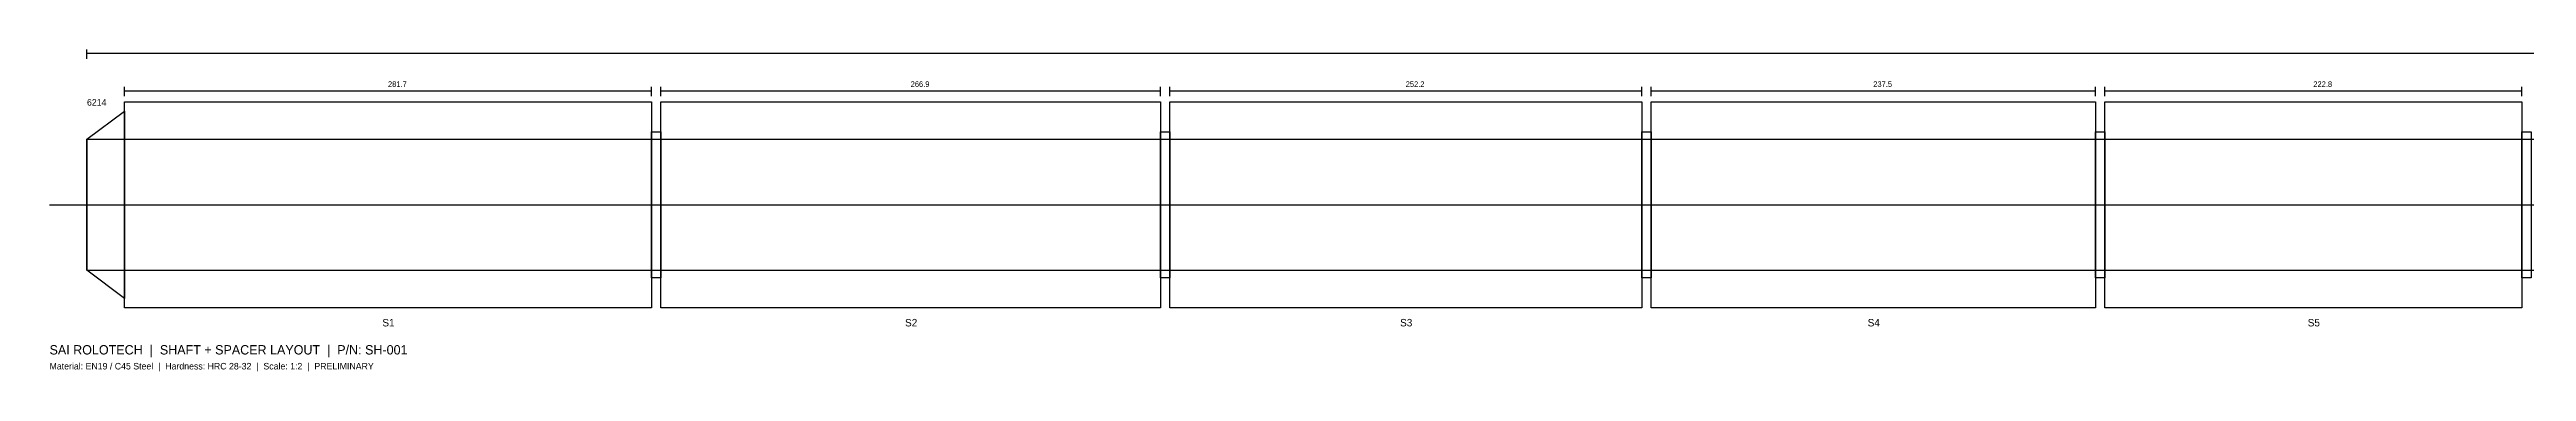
# Model space of a CAD drawing. Header units: metres. Extents: x -20 to 2786, y -89 to 86.
# Drawn here: x -20 to 1304, y -89 to 83 of the extents above; entities that cross this region are included whole.
import ezdxf

# ---------------------------------------------------------------- set-up
doc = ezdxf.new("R2010")
doc.units = ezdxf.units.M
for name, color, linetype in [('CENTRE', 1, 'Continuous'), ('DIMENSION', 2, 'Continuous'), ('HATCH', 8, 'Continuous'), ('NOTES', 3, 'Continuous'), ('OUTLINE', 7, 'Continuous'), ('TITLE', 4, 'Continuous')]:
    doc.layers.add(name, color=color, linetype=linetype)

msp = doc.modelspace()

# ---------------------------------------------------------------- linework, layer by layer
at = {"layer": 'CENTRE'}
msp.add_line((-20, 0), (2758.3, 0), dxfattribs=at)
at = {"layer": 'DIMENSION', "color": 2}
for p, q in [((0, 78), (0, 83)), ((0, 81), (2738.3, 81)), ((20, 58), (20, 63)), ((20, 61), (301.7, 61)), ((301.7, 58), (301.7, 63)), ((306.7, 58), (306.7, 63)), ((306.7, 61), (573.6, 61)), ((573.6, 58), (573.6, 63)), ((578.6, 58), (578.6, 63)), ((578.6, 61), (830.8, 61)), ((830.8, 58), (830.8, 63)), ((835.8, 58), (835.8, 63)), ((835.8, 61), (1073.3, 61)), ((1073.3, 58), (1073.3, 63)), ((1078.3, 58), (1078.3, 63)), ((1078.3, 61), (1301.1, 61)), ((1301.1, 58), (1301.1, 63))]:
    msp.add_line(p, q, dxfattribs=at)
at = {"layer": 'HATCH'}
for points in [[(301.7, 39), (306.7, 39), (306.7, -39), (301.7, -39)], [(573.6, 39), (578.6, 39), (578.6, -39), (573.6, -39)], [(830.8, 39), (835.8, 39), (835.8, -39), (830.8, -39)], [(1073.3, 39), (1078.3, 39), (1078.3, -39), (1073.3, -39)], [(1301.1, 39), (1306.1, 39), (1306.1, -39), (1301.1, -39)]]:
    msp.add_lwpolyline(points, close=True, dxfattribs=at)
at = {"layer": 'OUTLINE'}
for p, q in [((0, 35), (2738.3, 35)), ((0, 35), (0, -35)), ((0, -35), (2738.3, -35))]:
    msp.add_line(p, q, dxfattribs=at)
for points in [[(20, 55), (301.7, 55), (301.7, -55), (20, -55)], [(306.7, 55), (573.6, 55), (573.6, -55), (306.7, -55)], [(578.6, 55), (830.8, 55), (830.8, -55), (578.6, -55)], [(835.8, 55), (1073.3, 55), (1073.3, -55), (835.8, -55)], [(1078.3, 55), (1301.1, 55), (1301.1, -55), (1078.3, -55)], [(0, 35), (20, 50), (20, -50), (0, -35)]]:
    msp.add_lwpolyline(points, close=True, dxfattribs=at)

# ---------------------------------------------------------------- texts
at = {"layer": 'DIMENSION'}
for s, p in [('281.7', (160.85, 63)), ('266.9', (440.15, 63)), ('252.2', (704.7, 63)), ('237.5', (954.55, 63)), ('222.8', (1189.7, 63))]:
    msp.add_text(s, height=3, dxfattribs=at).set_placement(p)
at = {"layer": 'NOTES'}
for s, p in [('6214', (0, 53)), ('Material: EN19 / C45 Steel  |  Hardness: HRC 28-32  |  Scale: 1:2  |  PRELIMINARY', (-20, -88))]:
    msp.add_text(s, height=3.5, dxfattribs=at).set_placement(p)
at = {"layer": 'TITLE'}
for s, height, p in [('S1', 4, (157.85, -65)), ('S2', 4, (437.15, -65)), ('S3', 4, (701.7, -65)), ('S4', 4, (951.55, -65)), ('S5', 4, (1186.7, -65)), ('SAI ROLOTECH  |  SHAFT + SPACER LAYOUT  |  P/N: SH-001', 5, (-20, -80))]:
    msp.add_text(s, height=height, dxfattribs=at).set_placement(p)

doc.saveas('drawing.dxf')
